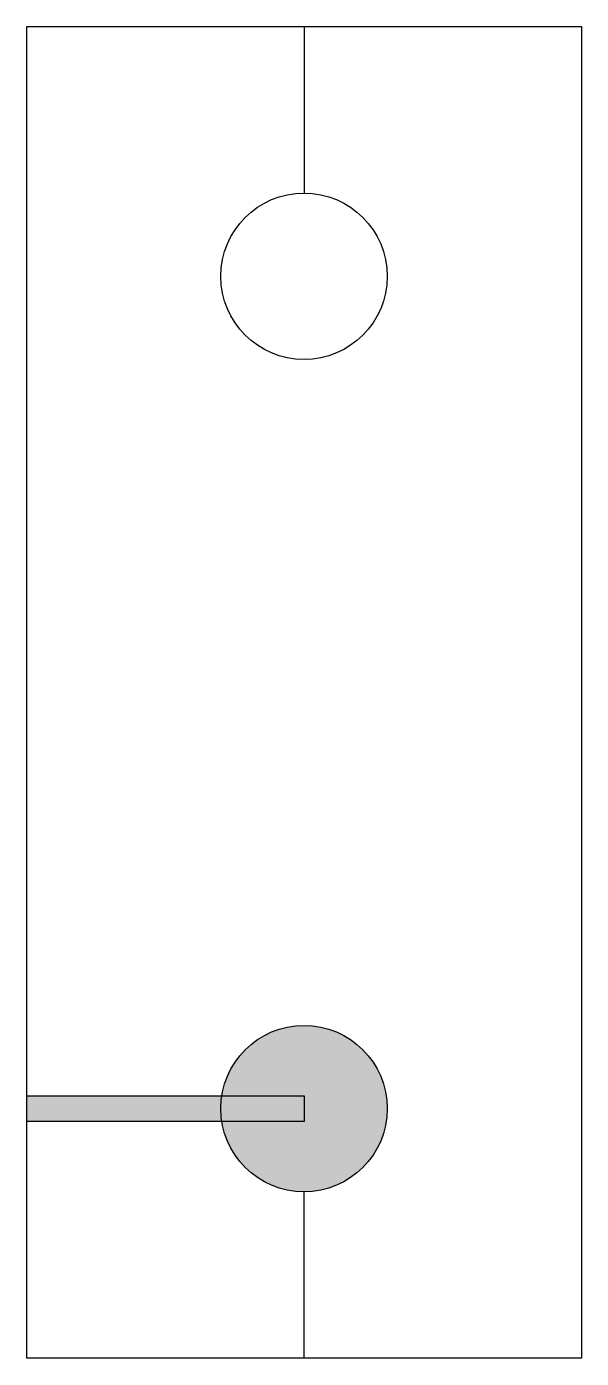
# Model space of a CAD drawing. Extents: x -12.1 to -7.1, y -17.8 to -5.8.
import ezdxf

# ---------------------------------------------------------------- set-up
doc = ezdxf.new("R2010")
doc.units = 0
doc.header["$MEASUREMENT"] = 0
doc.layers.get('0').update_dxf_attribs({"linetype": 'CONTINUOUS'})

msp = doc.modelspace()

# ---------------------------------------------------------------- hatches: boundary and pattern name
h = msp.add_hatch(color=256)
h.paths.add_polyline_path([(-9.597, -15.711), (-12.097, -15.711), (-12.097, -15.482), (-9.597, -15.482)])
edge = h.paths.add_edge_path()
edge.add_arc((-9.597, -15.596), 0.75, 0, 360)
msp.add_hatch(color=256).paths.add_polyline_path([(-9.597, -15.711), (-12.097, -15.711), (-12.097, -15.482), (-9.597, -15.482)])

# ---------------------------------------------------------------- linework, layer by layer
at = {"color": 5, "lineweight": 30}
for p, q in [((-12.097, -17.846), (-12.097, -5.846)), ((-12.097, -5.846), (-7.097, -5.846)), ((-7.097, -5.846), (-7.097, -17.846)), ((-7.097, -17.846), (-12.097, -17.846))]:
    msp.add_line(p, q, dxfattribs=at)
for p, q in [((-9.597, -5.846), (-9.597, -7.346)), ((-9.597, -17.846), (-9.597, -16.346))]:
    msp.add_line(p, q)
msp.add_lwpolyline([(-9.597, -15.711), (-12.097, -15.711), (-12.097, -15.482), (-9.597, -15.482)], close=True)
at = {"color": 7}
for centre in [(-9.597, -8.096), (-9.597, -15.596)]:
    msp.add_circle(centre, 0.75, dxfattribs=at)

doc.saveas('drawing.dxf')
